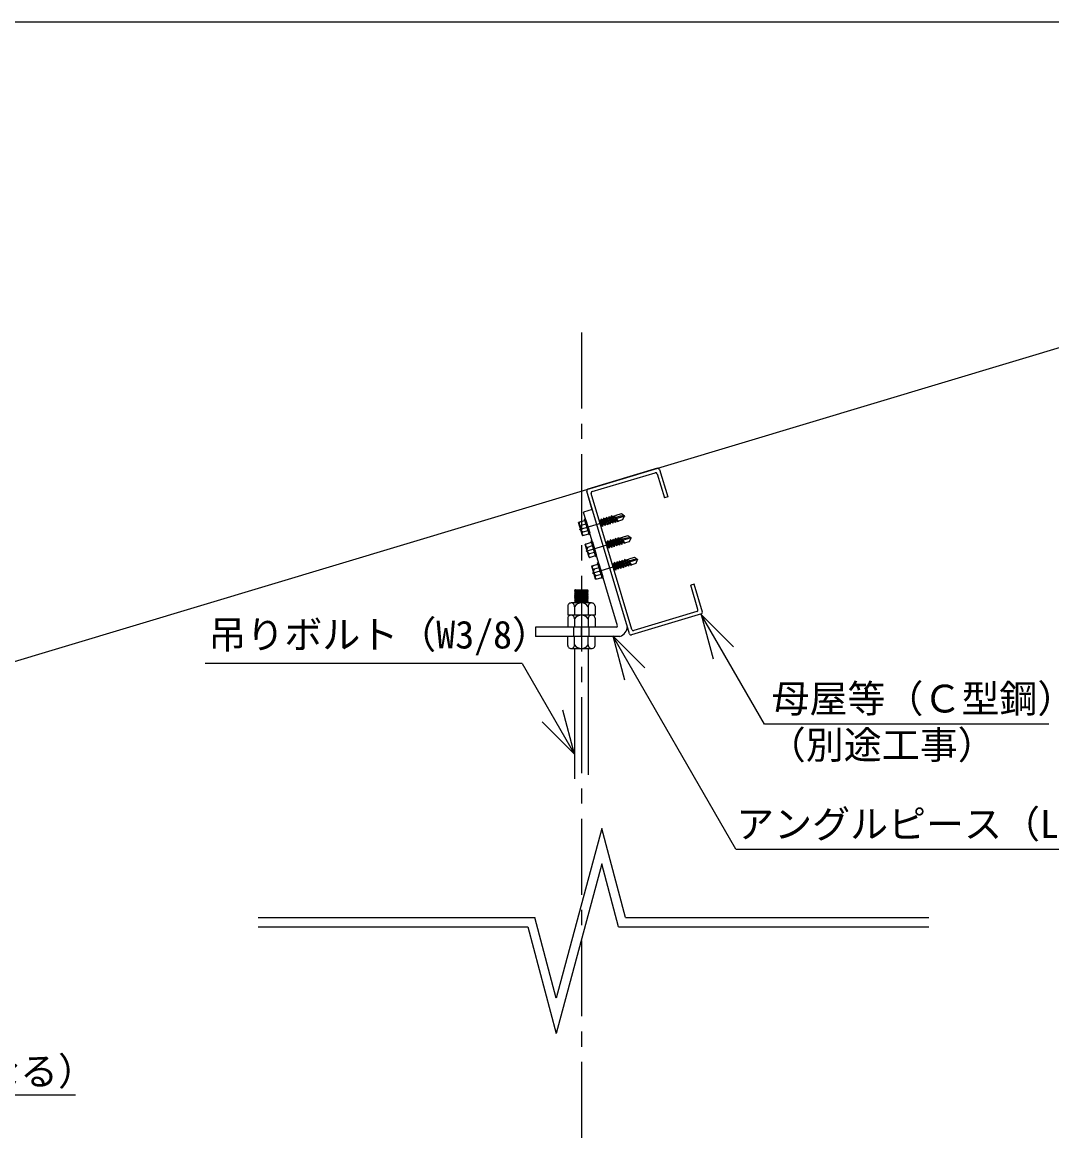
# Model space of a CAD drawing. Units: millimetres on the paper. Extents: x -204 to 206, y -141 to 144.
# Drawn here: x 38 to 105.8, y 71.3 to 144.4 of the extents above; entities that cross this region are included whole.
import ezdxf
from ezdxf.enums import TextEntityAlignment as Align

# ---------------------------------------------------------------- set-up
doc = ezdxf.new("R2010")
doc.units = ezdxf.units.MM
doc.linetypes.add('CHAIN1', pattern=[8, 5, -1, 1, -1])
for name, color, linetype in [('1-0_断面', 134, 'Continuous'), ('1-1_寸法', 134, 'Continuous'), ('1-2_文字', 134, 'Continuous'), ('F-0_図枠', 134, 'Continuous')]:
    doc.layers.add(name, color=color, linetype=linetype)
doc.styles.add('ＭＳ ゴシック', font='')
doc.styles.get('ＭＳ ゴシック').set_extended_font_data('MS Gothic')

msp = doc.modelspace()

# ---------------------------------------------------------------- linework, layer by layer
at = {"layer": '1-0_断面'}
for p, q in [((166.25, 141.028), (-23.269, 84.071)), ((79.863, 115.066), (75.266, 113.684)), ((79.988, 114.999), (80.534, 113.179)), ((75.553, 113.53), (79.709, 114.779)), ((79.834, 114.712), (80.314, 113.113)), ((75.565, 112.341), (75.199, 113.56)), ((78.02, 104.174), (75.199, 113.56)), ((78.174, 104.461), (75.486, 113.406)), ((80.534, 113.179), (80.314, 113.113)), ((75.564, 112.347), (74.989, 112.174)), ((75.564, 112.347), (74.989, 112.174)), ((75.564, 112.347), (74.989, 112.174)), ((77.234, 104.704), (74.989, 112.174)), ((77.955, 104.389), (76.034, 110.782)), ((82.261, 107.433), (82.041, 107.367)), ((82.522, 105.768), (82.041, 107.367)), ((82.811, 105.605), (82.261, 107.433)), ((75.522, 106.204), (74.172, 106.204)), ((73.947, 106.002), (73.947, 105.404)), ((74.172, 105.404), (73.947, 105.404)), ((75.522, 105.404), (74.172, 105.404)), ((74.397, 105.954), (74.397, 105.404)), ((75.297, 105.954), (75.297, 105.404)), ((75.747, 105.404), (75.522, 105.404)), ((75.747, 106.002), (75.747, 105.404)), ((82.75, 105.491), (78.144, 104.107)), ((82.455, 105.643), (78.298, 104.394)), ((73.947, 105.202), (73.947, 104.604)), ((74.397, 105.154), (74.397, 104.604)), ((75.297, 105.154), (75.297, 104.604)), ((75.747, 105.202), (75.747, 104.604)), ((71.834, 104.604), (71.834, 104.004)), ((71.834, 104.604), (71.834, 104.004)), ((77.386, 104.004), (71.834, 104.004)), ((75.747, 104.604), (73.947, 104.604)), ((73.947, 103.407), (73.947, 104.004)), ((74.334, 104.604), (74.334, 104.004)), ((74.397, 103.454), (74.397, 104.004)), ((74.834, 104.604), (74.834, 104.004)), ((74.834, 104.604), (74.834, 104.004)), ((74.834, 104.604), (74.834, 104.004)), ((75.297, 103.454), (75.297, 104.004)), ((75.334, 104.604), (75.334, 104.004)), ((75.747, 103.407), (75.747, 104.004)), ((74.147, 103.204), (75.547, 103.204)), ((74.172, 103.204), (75.522, 103.204)), ((74.172, 103.204), (75.522, 103.204)), ((74.397, 103.204), (74.397, 94.628)), ((75.297, 103.204), (75.297, 94.898))]:
    msp.add_line(p, q, dxfattribs=at)
at = {"layer": '1-0_断面', "color": 2, "linetype": 'CHAIN1'}
for p, q in [((74.847, 124), (74.847, 43.463)), ((74.724, 111.048), (77.723, 111.949)), ((75.156, 109.611), (78.155, 110.513)), ((75.588, 108.175), (78.587, 109.076))]:
    msp.add_line(p, q, dxfattribs=at)
at = {"layer": '1-0_断面', "color": 2}
for p, q in [((76.813, 111.937), (76.815, 111.863)), ((76.89, 111.885), (76.813, 111.937)), ((77.092, 111.946), (76.89, 111.885)), ((77.127, 111.977), (77.478, 112.083)), ((77.478, 112.083), (77.684, 111.937)), ((77.586, 111.695), (77.684, 111.938)), ((74.918, 110.647), (74.665, 111.49)), ((74.678, 111.515), (75.081, 111.635)), ((74.847, 111.323), (75.148, 111.413)), ((75.131, 111.745), (75.055, 111.722)), ((75.371, 110.668), (75.055, 111.722)), ((75.415, 110.802), (75.165, 111.634)), ((76.052, 111.633), (76.026, 111.651)), ((76.145, 111.661), (76.052, 111.633)), ((76.246, 111.319), (76.052, 111.633)), ((76.17, 111.621), (76.077, 111.593)), ((76.172, 111.297), (76.096, 111.42)), ((76.145, 111.661), (76.101, 111.648)), ((76.17, 111.621), (76.114, 111.604)), ((76.147, 111.337), (76.123, 111.33)), ((76.172, 111.297), (76.136, 111.286)), ((76.219, 111.684), (76.143, 111.735)), ((76.143, 111.735), (76.145, 111.661)), ((76.143, 111.735), (76.145, 111.661)), ((76.339, 111.347), (76.145, 111.661)), ((76.246, 111.319), (76.155, 111.466)), ((76.248, 111.245), (76.172, 111.297)), ((76.248, 111.245), (76.215, 111.267)), ((76.313, 111.712), (76.219, 111.684)), ((76.414, 111.37), (76.219, 111.684)), ((76.314, 111.388), (76.221, 111.36)), ((76.338, 111.671), (76.244, 111.643)), ((76.339, 111.347), (76.246, 111.319)), ((76.246, 111.319), (76.248, 111.245)), ((76.246, 111.319), (76.248, 111.245)), ((76.311, 111.786), (76.313, 111.712)), ((76.387, 111.734), (76.311, 111.786)), ((76.415, 111.295), (76.339, 111.347)), ((76.464, 111.757), (76.387, 111.734)), ((76.551, 111.468), (76.387, 111.734)), ((76.482, 111.438), (76.389, 111.41)), ((76.478, 111.713), (76.412, 111.694)), ((76.507, 111.398), (76.414, 111.37)), ((76.414, 111.37), (76.415, 111.295)), ((76.48, 111.762), (76.467, 111.758)), ((76.478, 111.836), (76.48, 111.762)), ((76.555, 111.784), (76.478, 111.836)), ((76.505, 111.722), (76.478, 111.713)), ((76.674, 111.448), (76.48, 111.762)), ((76.648, 111.812), (76.555, 111.784)), ((76.749, 111.47), (76.555, 111.784)), ((76.649, 111.488), (76.556, 111.46)), ((76.581, 111.42), (76.565, 111.446)), ((76.673, 111.772), (76.58, 111.744)), ((76.674, 111.448), (76.581, 111.42)), ((76.581, 111.42), (76.582, 111.365)), ((76.582, 111.365), (76.583, 111.346)), ((76.646, 111.887), (76.648, 111.812)), ((76.722, 111.835), (76.646, 111.887)), ((76.842, 111.498), (76.648, 111.812)), ((76.75, 111.396), (76.674, 111.448)), ((76.815, 111.863), (76.722, 111.835)), ((76.916, 111.521), (76.722, 111.835)), ((76.817, 111.539), (76.724, 111.511)), ((76.84, 111.822), (76.747, 111.794)), ((76.842, 111.498), (76.749, 111.47)), ((76.749, 111.47), (76.75, 111.396)), ((77.009, 111.549), (76.815, 111.863)), ((76.918, 111.446), (76.842, 111.498)), ((77.084, 111.571), (76.89, 111.885)), ((76.984, 111.589), (76.891, 111.561)), ((77.026, 111.878), (76.915, 111.845)), ((77.009, 111.549), (76.916, 111.521)), ((76.916, 111.521), (76.918, 111.446)), ((76.995, 111.824), (77.128, 111.839)), ((77.086, 111.497), (77.009, 111.549)), ((77.152, 111.639), (77.059, 111.611)), ((77.078, 111.831), (77.08, 111.756)), ((77.154, 111.779), (77.078, 111.831)), ((77.177, 111.599), (77.08, 111.756)), ((77.177, 111.599), (77.084, 111.571)), ((77.084, 111.571), (77.086, 111.497)), ((77.251, 111.621), (77.154, 111.779)), ((77.253, 111.547), (77.177, 111.599)), ((77.251, 111.621), (77.253, 111.547)), ((77.255, 111.595), (77.586, 111.695)), ((74.943, 110.634), (75.345, 110.754)), ((74.978, 110.887), (75.279, 110.977)), ((75.448, 110.691), (75.371, 110.668)), ((77.245, 110.5), (77.247, 110.426)), ((77.321, 110.448), (77.245, 110.5)), ((77.523, 110.509), (77.321, 110.448)), ((77.559, 110.541), (77.91, 110.646)), ((77.91, 110.646), (78.115, 110.501)), ((78.018, 110.258), (78.116, 110.501)), ((75.35, 109.21), (75.097, 110.053)), ((75.11, 110.078), (75.512, 110.199)), ((75.279, 109.886), (75.579, 109.976)), ((75.563, 110.308), (75.487, 110.285)), ((75.803, 109.232), (75.487, 110.285)), ((75.846, 109.366), (75.597, 110.197)), ((76.484, 110.197), (76.458, 110.214)), ((76.577, 110.225), (76.484, 110.197)), ((76.678, 109.883), (76.484, 110.197)), ((76.602, 110.184), (76.509, 110.156)), ((76.603, 109.86), (76.527, 109.983)), ((76.577, 110.225), (76.532, 110.211)), ((76.602, 110.184), (76.546, 110.167)), ((76.578, 109.901), (76.554, 109.893)), ((76.603, 109.86), (76.568, 109.85)), ((76.651, 110.247), (76.575, 110.299)), ((76.575, 110.299), (76.577, 110.225)), ((76.575, 110.299), (76.577, 110.225)), ((76.771, 109.911), (76.577, 110.225)), ((76.678, 109.883), (76.587, 110.029)), ((76.68, 109.808), (76.603, 109.86)), ((76.68, 109.808), (76.647, 109.831)), ((76.744, 110.275), (76.651, 110.247)), ((76.845, 109.933), (76.651, 110.247)), ((76.746, 109.951), (76.653, 109.923)), ((76.769, 110.235), (76.676, 110.207)), ((76.771, 109.911), (76.678, 109.883)), ((76.678, 109.883), (76.68, 109.808)), ((76.678, 109.883), (76.68, 109.808)), ((76.743, 110.349), (76.744, 110.275)), ((76.819, 110.297), (76.743, 110.349)), ((76.847, 109.859), (76.771, 109.911)), ((76.896, 110.321), (76.819, 110.297)), ((76.983, 110.032), (76.819, 110.297)), ((76.914, 110.001), (76.82, 109.973)), ((76.909, 110.277), (76.844, 110.257)), ((76.938, 109.961), (76.845, 109.933)), ((76.845, 109.933), (76.847, 109.859)), ((76.912, 110.325), (76.898, 110.321)), ((76.937, 110.285), (76.909, 110.277)), ((76.91, 110.4), (76.912, 110.325)), ((76.986, 110.348), (76.91, 110.4)), ((77.106, 110.012), (76.912, 110.325)), ((77.079, 110.376), (76.986, 110.348)), ((77.18, 110.034), (76.986, 110.348)), ((77.081, 110.052), (76.988, 110.024)), ((77.013, 109.984), (76.997, 110.009)), ((77.104, 110.335), (77.011, 110.307)), ((77.106, 110.012), (77.013, 109.984)), ((77.013, 109.984), (77.014, 109.928)), ((77.014, 109.928), (77.015, 109.909)), ((77.078, 110.45), (77.079, 110.376)), ((77.154, 110.398), (77.078, 110.45)), ((77.274, 110.062), (77.079, 110.376)), ((77.182, 109.96), (77.106, 110.012)), ((77.247, 110.426), (77.154, 110.398)), ((77.348, 110.084), (77.154, 110.398)), ((77.249, 110.102), (77.155, 110.074)), ((77.272, 110.386), (77.179, 110.358)), ((77.274, 110.062), (77.18, 110.034)), ((77.18, 110.034), (77.182, 109.96)), ((77.441, 110.112), (77.247, 110.426)), ((77.35, 110.01), (77.274, 110.062)), ((77.515, 110.135), (77.321, 110.448)), ((77.416, 110.152), (77.323, 110.124)), ((77.458, 110.442), (77.346, 110.408)), ((77.441, 110.112), (77.348, 110.084)), ((77.348, 110.084), (77.35, 110.01)), ((77.427, 110.387), (77.56, 110.402)), ((77.517, 110.06), (77.441, 110.112)), ((77.584, 110.203), (77.491, 110.175)), ((77.509, 110.394), (77.511, 110.32)), ((77.586, 110.342), (77.509, 110.394)), ((77.609, 110.163), (77.511, 110.32)), ((77.609, 110.163), (77.515, 110.135)), ((77.515, 110.135), (77.517, 110.06)), ((77.683, 110.185), (77.586, 110.342)), ((77.685, 110.111), (77.609, 110.163)), ((77.683, 110.185), (77.685, 110.111)), ((77.686, 110.159), (78.018, 110.258)), ((75.375, 109.197), (75.777, 109.318)), ((75.41, 109.45), (75.71, 109.54)), ((75.88, 109.255), (75.803, 109.232)), ((77.509, 109.013), (77.511, 108.939)), ((77.586, 108.962), (77.509, 109.013)), ((77.677, 109.064), (77.679, 108.99)), ((77.753, 109.012), (77.677, 109.064)), ((77.955, 109.073), (77.753, 109.012)), ((77.947, 108.698), (77.753, 109.012)), ((77.889, 109.005), (77.778, 108.972)), ((77.99, 109.104), (78.342, 109.21)), ((78.342, 109.21), (78.547, 109.064)), ((78.45, 108.822), (78.547, 109.065)), ((75.782, 107.774), (75.529, 108.617)), ((75.542, 108.642), (75.944, 108.762)), ((75.711, 108.45), (76.011, 108.54)), ((75.995, 108.872), (75.918, 108.849)), ((76.235, 107.795), (75.918, 108.849)), ((76.278, 107.929), (76.028, 108.761)), ((76.915, 108.76), (76.89, 108.778)), ((77.009, 108.788), (76.915, 108.76)), ((77.109, 108.446), (76.915, 108.76)), ((77.034, 108.748), (76.94, 108.72)), ((77.035, 108.424), (76.959, 108.547)), ((77.009, 108.788), (76.964, 108.775)), ((77.034, 108.748), (76.977, 108.731)), ((77.01, 108.464), (76.986, 108.457)), ((77.035, 108.424), (76.999, 108.413)), ((77.083, 108.81), (77.007, 108.862)), ((77.007, 108.862), (77.009, 108.788)), ((77.007, 108.862), (77.009, 108.788)), ((77.203, 108.474), (77.009, 108.788)), ((77.109, 108.446), (77.019, 108.593)), ((77.111, 108.372), (77.035, 108.424)), ((77.111, 108.372), (77.078, 108.394)), ((77.176, 108.839), (77.083, 108.81)), ((77.277, 108.497), (77.083, 108.81)), ((77.178, 108.515), (77.085, 108.487)), ((77.201, 108.798), (77.108, 108.77)), ((77.203, 108.474), (77.109, 108.446)), ((77.109, 108.446), (77.111, 108.372)), ((77.109, 108.446), (77.111, 108.372)), ((77.174, 108.913), (77.176, 108.839)), ((77.25, 108.861), (77.174, 108.913)), ((77.279, 108.422), (77.203, 108.474)), ((77.328, 108.884), (77.25, 108.861)), ((77.415, 108.595), (77.25, 108.861)), ((77.345, 108.565), (77.252, 108.537)), ((77.341, 108.84), (77.275, 108.821)), ((77.37, 108.525), (77.277, 108.497)), ((77.277, 108.497), (77.279, 108.422)), ((77.344, 108.889), (77.33, 108.885)), ((77.369, 108.849), (77.341, 108.84)), ((77.342, 108.963), (77.344, 108.889)), ((77.418, 108.911), (77.342, 108.963)), ((77.538, 108.575), (77.344, 108.889)), ((77.511, 108.939), (77.418, 108.911)), ((77.612, 108.597), (77.418, 108.911)), ((77.513, 108.615), (77.42, 108.587)), ((77.445, 108.547), (77.429, 108.573)), ((77.536, 108.899), (77.443, 108.871)), ((77.538, 108.575), (77.445, 108.547)), ((77.445, 108.547), (77.446, 108.492)), ((77.446, 108.492), (77.446, 108.473)), ((77.705, 108.625), (77.511, 108.939)), ((77.614, 108.523), (77.538, 108.575)), ((77.679, 108.99), (77.586, 108.962)), ((77.78, 108.648), (77.586, 108.962)), ((77.68, 108.666), (77.587, 108.638)), ((77.704, 108.949), (77.61, 108.921)), ((77.705, 108.625), (77.612, 108.597)), ((77.612, 108.597), (77.614, 108.523)), ((77.873, 108.676), (77.679, 108.99)), ((77.782, 108.573), (77.705, 108.625)), ((77.848, 108.716), (77.755, 108.688)), ((77.873, 108.676), (77.78, 108.648)), ((77.78, 108.648), (77.782, 108.573)), ((77.858, 108.951), (77.992, 108.966)), ((77.949, 108.624), (77.873, 108.676)), ((78.015, 108.766), (77.922, 108.738)), ((77.941, 108.958), (77.943, 108.883)), ((78.017, 108.906), (77.941, 108.958)), ((78.04, 108.726), (77.943, 108.883)), ((78.04, 108.726), (77.947, 108.698)), ((77.947, 108.698), (77.949, 108.624)), ((78.115, 108.748), (78.017, 108.906)), ((78.117, 108.674), (78.04, 108.726)), ((78.115, 108.748), (78.117, 108.674)), ((78.118, 108.722), (78.45, 108.822)), ((75.807, 107.76), (76.209, 107.881)), ((75.842, 108.014), (76.142, 108.104)), ((76.311, 107.818), (76.235, 107.795)), ((74.397, 107.038), (74.477, 107.095)), ((74.397, 107.038), (75.297, 107.001)), ((74.397, 107.038), (74.477, 106.98)), ((74.397, 106.923), (74.477, 106.98)), ((74.397, 106.923), (75.297, 106.886)), ((74.397, 106.923), (74.477, 106.865)), ((74.397, 106.808), (74.477, 106.865)), ((74.397, 106.808), (75.297, 106.771)), ((74.397, 106.808), (74.477, 106.75)), ((74.477, 107.095), (75.217, 107.065)), ((74.477, 106.98), (75.217, 106.95)), ((74.477, 106.865), (75.217, 106.835)), ((75.297, 107.001), (75.217, 107.065)), ((75.297, 107.001), (75.217, 106.95)), ((75.297, 106.886), (75.217, 106.95)), ((75.297, 106.886), (75.217, 106.835)), ((75.297, 106.771), (75.217, 106.835)), ((74.397, 106.693), (74.477, 106.75)), ((74.397, 106.693), (75.297, 106.656)), ((74.397, 106.693), (74.477, 106.635)), ((74.397, 106.578), (74.477, 106.635)), ((74.397, 106.578), (75.297, 106.541)), ((74.397, 106.578), (74.477, 106.52)), ((74.397, 106.463), (74.477, 106.52)), ((74.397, 106.463), (75.297, 106.426)), ((74.397, 106.463), (74.477, 106.405)), ((74.397, 106.348), (74.477, 106.405)), ((74.397, 106.348), (75.297, 106.311)), ((74.397, 106.348), (74.477, 106.29)), ((74.397, 106.233), (74.477, 106.29)), ((74.397, 106.233), (75.093, 106.204)), ((74.397, 106.233), (74.436, 106.204)), ((74.477, 106.75), (75.217, 106.72)), ((74.477, 106.635), (75.217, 106.605)), ((74.477, 106.52), (75.217, 106.49)), ((74.477, 106.405), (75.217, 106.375)), ((74.477, 106.29), (75.217, 106.26)), ((75.297, 106.771), (75.217, 106.72)), ((75.297, 106.656), (75.217, 106.72)), ((75.297, 106.656), (75.217, 106.605)), ((75.297, 106.541), (75.217, 106.605)), ((75.297, 106.541), (75.217, 106.49)), ((75.297, 106.426), (75.217, 106.49)), ((75.297, 106.426), (75.217, 106.375)), ((75.297, 106.311), (75.217, 106.375)), ((75.297, 106.311), (75.217, 106.26)), ((75.287, 106.204), (75.217, 106.26))]:
    msp.add_line(p, q, dxfattribs=at)
for points in [[(76.995, 111.824), (77.036, 111.896), (77.127, 111.977)], [(76.583, 111.346), (76.507, 111.398), (76.313, 111.712)], [(77.427, 110.387), (77.468, 110.459), (77.559, 110.541)], [(77.015, 109.909), (76.938, 109.961), (76.744, 110.275)], [(77.858, 108.951), (77.9, 109.023), (77.99, 109.104)], [(77.446, 108.473), (77.37, 108.525), (77.176, 108.839)]]:
    msp.add_lwpolyline(points, dxfattribs=at)
at = {"layer": '1-0_断面'}
msp.add_lwpolyline([(77.134, 104.604), (71.834, 104.604), (71.834, 104.004)], dxfattribs=at)
for centre, radius, start, end in [((79.892, 114.97), 0.1, 16.72748, 106.72748), ((79.738, 114.684), 0.1, 16.72748, 106.72748), ((75.295, 113.588), 0.1, 106.72748, 196.72748), ((75.581, 113.434), 0.1, 106.72748, 196.72748), ((74.172, 105.978), 0.226, 353.97441, 173.97475), ((74.847, 105.674), 0.53, 31.89079, 148.10922), ((75.522, 105.978), 0.226, 6.02525, 186.02561), ((74.172, 105.178), 0.226, 353.97441, 173.97475), ((74.847, 104.874), 0.53, 31.89079, 148.10922), ((75.522, 105.178), 0.226, 6.02525, 186.02561), ((82.426, 105.739), 0.1, 286.72748, 16.72748), ((82.713, 105.584), 0.1, 291.56086, 12.07929), ((77.134, 104.704), 0.1, 270, 0), ((77.134, 104.704), 0.744, 289.81562, 355.97199), ((78.116, 104.203), 0.1, 196.72748, 286.72748), ((78.27, 104.49), 0.1, 196.72748, 286.72748), ((74.172, 103.431), 0.226, 186.02525, 6.02561), ((74.847, 103.734), 0.53, 211.89079, 328.10922), ((75.522, 103.431), 0.226, 173.97441, 353.97475)]:
    msp.add_arc(centre, radius, start, end, dxfattribs=at)
at = {"layer": '1-0_断面', "color": 2}
for centre, radius, start, end in [((77.776, 109.805), 2.135, 92.47318, 107.65965), ((74.684, 111.495), 0.02, 106.72748, 196.72748), ((74.803, 111.428), 0.115, 98.30254, 292.75309), ((75.049, 111.145), 0.268, 138.61827, 254.8367), ((75, 110.774), 0.115, 100.70189, 280.70223), ((74.938, 110.653), 0.02, 196.72748, 286.72748), ((78.208, 108.368), 2.135, 92.47318, 107.65965), ((75.116, 110.059), 0.02, 106.72748, 196.72748), ((75.235, 109.992), 0.115, 98.30254, 292.75309), ((75.48, 109.709), 0.268, 138.61827, 254.8367), ((75.431, 109.338), 0.115, 100.70189, 280.70223), ((75.369, 109.216), 0.02, 196.72748, 286.72748), ((78.639, 106.932), 2.135, 92.47318, 107.65965), ((75.548, 108.622), 0.02, 106.72748, 196.72748), ((75.666, 108.555), 0.115, 98.30254, 292.75309), ((75.912, 108.272), 0.268, 138.61827, 254.8367), ((75.863, 107.901), 0.115, 100.70189, 280.70223), ((75.801, 107.78), 0.02, 196.72748, 286.72748)]:
    msp.add_arc(centre, radius, start, end, dxfattribs=at)
at = {"layer": '1-1_寸法'}
for p, q in [((76.186, 91.355), (73.196, 80.195)), ((76.186, 91.355), (73.196, 80.195)), ((77.756, 85.495), (76.186, 91.355)), ((77.756, 85.495), (76.186, 91.355)), ((76.186, 89.036), (73.196, 77.877)), ((76.186, 89.036), (73.196, 77.877)), ((77.295, 84.895), (76.186, 89.036)), ((77.295, 84.895), (76.186, 89.036)), ((53.564, 85.495), (71.776, 85.495)), ((53.564, 85.495), (71.776, 85.495)), ((53.564, 84.895), (71.315, 84.895)), ((53.564, 84.895), (71.315, 84.895)), ((71.315, 84.895), (73.196, 77.877)), ((71.315, 84.895), (73.196, 77.877)), ((73.196, 80.195), (71.776, 85.495)), ((73.196, 80.195), (71.776, 85.495)), ((77.295, 84.895), (97.722, 84.895)), ((77.295, 84.895), (97.722, 84.895)), ((77.756, 85.495), (97.722, 85.495)), ((77.756, 85.495), (97.722, 85.495))]:
    msp.add_line(p, q, dxfattribs=at)
at = {"layer": '1-2_文字'}
for p, q in [((82.735, 105.435), (84.857, 103.313)), ((82.735, 105.435), (83.512, 102.537)), ((86.902, 98.217), (82.735, 105.435)), ((76.91, 104.048), (79.032, 101.927)), ((70.955, 102.212), (50.085, 102.212)), ((74.397, 96.251), (73.62, 99.149)), ((105.608, 98.217), (86.902, 98.217)), ((85.019, 90.005), (123.738, 90.005)), ((0.437, 73.842), (41.547, 73.842))]:
    msp.add_line(p, q, dxfattribs=at)
for points in [[(85.019, 90.005), (76.91, 104.048), (77.687, 101.151)], [(70.955, 102.212), (74.397, 96.251), (72.276, 98.372)]]:
    msp.add_lwpolyline(points, dxfattribs=at)
at = {"layer": 'F-0_図枠'}
msp.add_line((206.295, 144.425), (-203.705, 144.425), dxfattribs=at)

# ---------------------------------------------------------------- texts
at = {"layer": '1-2_文字', "style": 'ＭＳ ゴシック'}
for s, p in [('吊りボルト（W3/8）', (50.296, 102.658)), ('母屋等（Ｃ型鋼）', (87.359, 98.443)), ('（別途工事）', (87.117, 95.396)), ('アングルピース（L-60×85×90 t6）', (85.034, 90.187)), ('ブレース材（条件により材種異なる）', (0.397, 73.919))]:
    msp.add_text(s, height=1.833, dxfattribs=at).set_placement(p, align=Align.BOTTOM_LEFT)

doc.saveas('drawing.dxf')
